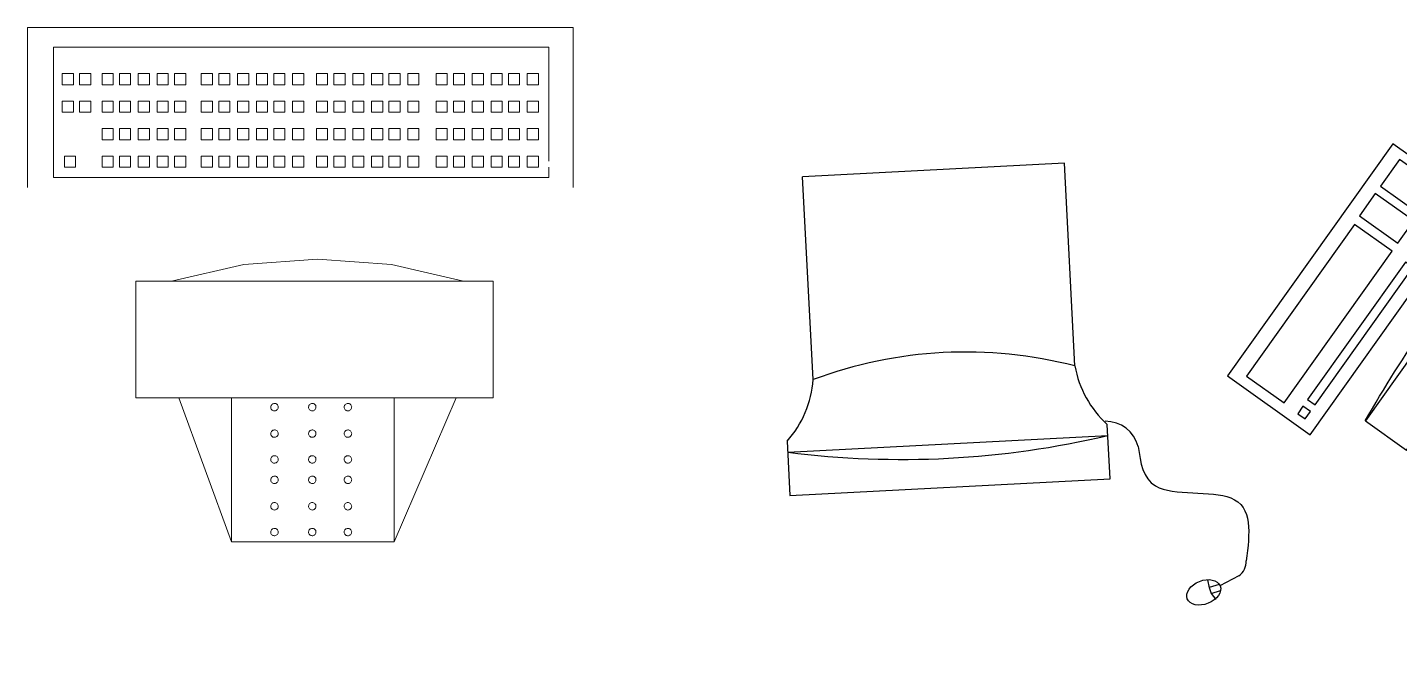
# Model space of a CAD drawing. Extents: x -42728 to 99010, y -18674 to 47645.
# Drawn here: x 44607 to 46452, y 25315 to 26179 of the extents above; entities that cross this region are included whole.
import ezdxf

# ---------------------------------------------------------------- set-up
doc = ezdxf.new("R2010")
doc.units = 0
doc.header["$LTSCALE"] = 100
doc.header["$MEASUREMENT"] = 0
doc.layers.get('0').update_dxf_attribs({"linetype": 'CONTINUOUS'})
for name, color, linetype in [('2-家具', 31, 'CONTINUOUS'), ('¼ò¾ß', 93, 'CONTINUOUS'), ('图层4', 4, 'CONTINUOUS'), ('字体标注', 3, 'CONTINUOUS'), ('结构线', 252, 'CONTINUOUS')]:
    doc.layers.add(name, color=color, linetype=linetype)

# ---------------------------------------------------------------- blocks, each defined once
blk = doc.blocks.new('A$C1EEC1658')
at = {"layer": '2-家具', "color": 4, "lineweight": 13, "extrusion": (0, 0, -1)}
for p, q in [((0, 692.2), (733.9, 692.2)), ((0, 477), (0, 692.2)), ((733.9, 692.2), (733.9, 477)), ((33, 665.8), (698.7, 665.8)), ((33, 512.1), (33, 665.8)), ((698.7, 665.8), (698.7, 490.1)), ((33, 490.1), (33, 504)), ((698.7, 490.1), (33, 490.1)), ((107.8, 351), (588.3, 351)), ((107.8, 193.8), (107.8, 351)), ((588.3, 351), (588.3, 193.8)), ((588.3, 193.8), (107.8, 193.8)), ((240.7, 0), (157.3, 193.8)), ((240.7, 0), (240.7, 193.8)), ((459.4, 193.8), (459.4, 0)), ((459.4, 0), (530.3, 193.8)), ((459.4, 0), (240.7, 0))]:
    blk.add_line(p, q, dxfattribs=at)
at = {"layer": '2-家具', "color": 8, "lineweight": 13, "extrusion": (0, 0, -1)}
for p, q in [((46.7, 615), (46.7, 630)), ((46.7, 630), (61.7, 630)), ((61.7, 630), (61.7, 615)), ((72.1, 615), (72.1, 630)), ((72.1, 630), (87.1, 630)), ((87.1, 630), (87.1, 615)), ((95.4, 615), (95.4, 630)), ((95.4, 630), (110.4, 630)), ((110.4, 630), (110.4, 615)), ((120.8, 615), (120.8, 630)), ((120.8, 630), (135.8, 630)), ((135.8, 630), (135.8, 615)), ((146.1, 630), (161.1, 630)), ((146.1, 615), (146.1, 630)), ((161.1, 630), (161.1, 615)), ((169.5, 615), (169.5, 630)), ((169.5, 630), (184.5, 630)), ((184.5, 630), (184.5, 615)), ((207.5, 615), (207.5, 630)), ((207.5, 630), (222.5, 630)), ((222.5, 630), (222.5, 615)), ((232.8, 615), (232.8, 630)), ((232.8, 630), (247.8, 630)), ((247.8, 630), (247.8, 615)), ((256.2, 615), (256.2, 630)), ((256.2, 630), (271.2, 630)), ((271.2, 630), (271.2, 615)), ((281.5, 615), (281.5, 630)), ((281.5, 630), (296.5, 630)), ((296.5, 630), (296.5, 615)), ((306.8, 615), (306.8, 630)), ((306.8, 630), (321.8, 630)), ((321.8, 630), (321.8, 615)), ((330.2, 630), (345.2, 630)), ((330.2, 615), (330.2, 630)), ((345.2, 630), (345.2, 615)), ((362.4, 615), (362.4, 630)), ((362.4, 630), (377.4, 630)), ((377.4, 630), (377.4, 615)), ((387.7, 615), (387.7, 630)), ((387.7, 630), (402.7, 630)), ((402.7, 630), (402.7, 615)), ((411.1, 615), (411.1, 630)), ((411.1, 630), (426.1, 630)), ((426.1, 630), (426.1, 615)), ((436.4, 615), (436.4, 630)), ((436.4, 630), (451.4, 630)), ((451.4, 630), (451.4, 615)), ((461.7, 615), (461.7, 630)), ((461.7, 630), (476.7, 630)), ((476.7, 630), (476.7, 615)), ((485.1, 615), (485.1, 630)), ((485.1, 630), (500.1, 630)), ((500.1, 630), (500.1, 615)), ((521.1, 615), (521.1, 630)), ((521.1, 630), (536.1, 630)), ((536.1, 630), (536.1, 615)), ((544.5, 615), (544.5, 630)), ((544.5, 630), (559.5, 630)), ((559.5, 630), (559.5, 615)), ((569.8, 630), (584.8, 630)), ((569.8, 615), (569.8, 630)), ((584.8, 630), (584.8, 615)), ((595.2, 615), (595.2, 630)), ((595.2, 630), (610.2, 630)), ((610.2, 630), (610.2, 615)), ((618.6, 615), (618.6, 630)), ((618.6, 630), (633.6, 630)), ((633.6, 630), (633.6, 615)), ((648.8, 615), (648.8, 630)), ((648.8, 630), (663.8, 630)), ((663.8, 630), (663.8, 615)), ((672.1, 615), (672.1, 630)), ((672.1, 630), (687.1, 630)), ((687.1, 630), (687.1, 615)), ((61.7, 615), (46.7, 615)), ((87.1, 615), (72.1, 615)), ((110.4, 615), (95.4, 615)), ((135.8, 615), (120.8, 615)), ((161.1, 615), (146.1, 615)), ((184.5, 615), (169.5, 615)), ((222.5, 615), (207.5, 615)), ((247.8, 615), (232.8, 615)), ((271.2, 615), (256.2, 615)), ((296.5, 615), (281.5, 615)), ((321.8, 615), (306.8, 615)), ((345.2, 615), (330.2, 615)), ((377.4, 615), (362.4, 615)), ((402.7, 615), (387.7, 615)), ((426.1, 615), (411.1, 615)), ((451.4, 615), (436.4, 615)), ((476.7, 615), (461.7, 615)), ((500.1, 615), (485.1, 615)), ((536.1, 615), (521.1, 615)), ((559.5, 615), (544.5, 615)), ((584.8, 615), (569.8, 615)), ((610.2, 615), (595.2, 615)), ((633.6, 615), (618.6, 615)), ((663.8, 615), (648.8, 615)), ((687.1, 615), (672.1, 615)), ((46.7, 578), (46.7, 593)), ((46.7, 593), (61.7, 593)), ((61.7, 593), (61.7, 578)), ((72.1, 578), (72.1, 593)), ((72.1, 593), (87.1, 593)), ((87.1, 593), (87.1, 578)), ((95.4, 578), (95.4, 593)), ((95.4, 593), (110.4, 593)), ((110.4, 593), (110.4, 578)), ((120.8, 578), (120.8, 593)), ((120.8, 593), (135.8, 593)), ((135.8, 593), (135.8, 578)), ((146.1, 593), (161.1, 593)), ((146.1, 578), (146.1, 593)), ((161.1, 593), (161.1, 578)), ((169.5, 578), (169.5, 593)), ((169.5, 593), (184.5, 593)), ((184.5, 593), (184.5, 578)), ((207.5, 578), (207.5, 593)), ((207.5, 593), (222.5, 593)), ((222.5, 593), (222.5, 578)), ((232.8, 578), (232.8, 593)), ((232.8, 593), (247.8, 593)), ((247.8, 593), (247.8, 578)), ((256.2, 578), (256.2, 593)), ((256.2, 593), (271.2, 593)), ((271.2, 593), (271.2, 578)), ((281.5, 578), (281.5, 593)), ((281.5, 593), (296.5, 593)), ((296.5, 593), (296.5, 578)), ((306.8, 578), (306.8, 593)), ((306.8, 593), (321.8, 593)), ((321.8, 593), (321.8, 578)), ((330.2, 593), (345.2, 593)), ((330.2, 578), (330.2, 593)), ((345.2, 593), (345.2, 578)), ((362.4, 578), (362.4, 593)), ((362.4, 593), (377.4, 593)), ((377.4, 593), (377.4, 578)), ((387.7, 578), (387.7, 593)), ((387.7, 593), (402.7, 593)), ((402.7, 593), (402.7, 578)), ((411.1, 578), (411.1, 593)), ((411.1, 593), (426.1, 593)), ((426.1, 593), (426.1, 578)), ((436.4, 578), (436.4, 593)), ((436.4, 593), (451.4, 593)), ((451.4, 593), (451.4, 578)), ((461.7, 578), (461.7, 593)), ((461.7, 593), (476.7, 593)), ((476.7, 593), (476.7, 578)), ((485.1, 578), (485.1, 593)), ((485.1, 593), (500.1, 593)), ((500.1, 593), (500.1, 578)), ((521.1, 578), (521.1, 593)), ((521.1, 593), (536.1, 593)), ((536.1, 593), (536.1, 578)), ((544.5, 578), (544.5, 593)), ((544.5, 593), (559.5, 593)), ((559.5, 593), (559.5, 578)), ((569.8, 593), (584.8, 593)), ((569.8, 578), (569.8, 593)), ((584.8, 593), (584.8, 578)), ((595.2, 578), (595.2, 593)), ((595.2, 593), (610.2, 593)), ((610.2, 593), (610.2, 578)), ((618.6, 578), (618.6, 593)), ((618.6, 593), (633.6, 593)), ((633.6, 593), (633.6, 578)), ((648.8, 578), (648.8, 593)), ((648.8, 593), (663.8, 593)), ((663.8, 593), (663.8, 578)), ((672.1, 578), (672.1, 593)), ((672.1, 593), (687.1, 593)), ((687.1, 593), (687.1, 578)), ((61.7, 578), (46.7, 578)), ((87.1, 578), (72.1, 578)), ((110.4, 578), (95.4, 578)), ((135.8, 578), (120.8, 578)), ((161.1, 578), (146.1, 578)), ((184.5, 578), (169.5, 578)), ((222.5, 578), (207.5, 578)), ((247.8, 578), (232.8, 578)), ((271.2, 578), (256.2, 578)), ((296.5, 578), (281.5, 578)), ((321.8, 578), (306.8, 578)), ((345.2, 578), (330.2, 578)), ((377.4, 578), (362.4, 578)), ((402.7, 578), (387.7, 578)), ((426.1, 578), (411.1, 578)), ((451.4, 578), (436.4, 578)), ((476.7, 578), (461.7, 578)), ((500.1, 578), (485.1, 578)), ((536.1, 578), (521.1, 578)), ((559.5, 578), (544.5, 578)), ((584.8, 578), (569.8, 578)), ((610.2, 578), (595.2, 578)), ((633.6, 578), (618.6, 578)), ((663.8, 578), (648.8, 578)), ((687.1, 578), (672.1, 578)), ((46.7, 556), (61.7, 556)), ((46.7, 541), (46.7, 556)), ((61.7, 556), (61.7, 541)), ((72.1, 556), (87.1, 556)), ((72.1, 541), (72.1, 556)), ((87.1, 556), (87.1, 541)), ((95.4, 556), (110.4, 556)), ((95.4, 541), (95.4, 556)), ((110.4, 556), (110.4, 541)), ((120.8, 556), (135.8, 556)), ((120.8, 541), (120.8, 556)), ((135.8, 556), (135.8, 541)), ((146.1, 556), (161.1, 556)), ((146.1, 541), (146.1, 556)), ((161.1, 556), (161.1, 541)), ((169.5, 556), (184.5, 556)), ((169.5, 541), (169.5, 556)), ((184.5, 556), (184.5, 541)), ((207.5, 556), (222.5, 556)), ((207.5, 541), (207.5, 556)), ((222.5, 556), (222.5, 541)), ((232.8, 556), (247.8, 556)), ((232.8, 541), (232.8, 556)), ((247.8, 556), (247.8, 541)), ((256.2, 556), (271.2, 556)), ((256.2, 541), (256.2, 556)), ((271.2, 556), (271.2, 541)), ((281.5, 556), (296.5, 556)), ((281.5, 541), (281.5, 556)), ((296.5, 556), (296.5, 541)), ((306.8, 556), (321.8, 556)), ((306.8, 541), (306.8, 556)), ((321.8, 556), (321.8, 541)), ((330.2, 556), (345.2, 556)), ((330.2, 541), (330.2, 556)), ((345.2, 556), (345.2, 541)), ((362.4, 556), (377.4, 556)), ((362.4, 541), (362.4, 556)), ((377.4, 556), (377.4, 541)), ((387.7, 556), (402.7, 556)), ((387.7, 541), (387.7, 556)), ((402.7, 556), (402.7, 541)), ((411.1, 556), (426.1, 556)), ((411.1, 541), (411.1, 556)), ((426.1, 556), (426.1, 541)), ((436.4, 556), (451.4, 556)), ((436.4, 541), (436.4, 556)), ((451.4, 556), (451.4, 541)), ((461.7, 556), (476.7, 556)), ((461.7, 541), (461.7, 556)), ((476.7, 556), (476.7, 541)), ((485.1, 556), (500.1, 556)), ((485.1, 541), (485.1, 556)), ((500.1, 556), (500.1, 541)), ((521.1, 556), (536.1, 556)), ((521.1, 541), (521.1, 556)), ((536.1, 556), (536.1, 541)), ((544.5, 556), (559.5, 556)), ((544.5, 541), (544.5, 556)), ((559.5, 556), (559.5, 541)), ((569.8, 556), (584.8, 556)), ((569.8, 541), (569.8, 556)), ((584.8, 556), (584.8, 541)), ((595.2, 556), (610.2, 556)), ((595.2, 541), (595.2, 556)), ((610.2, 556), (610.2, 541)), ((618.6, 556), (633.6, 556)), ((618.6, 541), (618.6, 556)), ((633.6, 556), (633.6, 541)), ((61.7, 541), (46.7, 541)), ((87.1, 541), (72.1, 541)), ((110.4, 541), (95.4, 541)), ((135.8, 541), (120.8, 541)), ((161.1, 541), (146.1, 541)), ((184.5, 541), (169.5, 541)), ((222.5, 541), (207.5, 541)), ((247.8, 541), (232.8, 541)), ((271.2, 541), (256.2, 541)), ((296.5, 541), (281.5, 541)), ((321.8, 541), (306.8, 541)), ((345.2, 541), (330.2, 541)), ((377.4, 541), (362.4, 541)), ((402.7, 541), (387.7, 541)), ((426.1, 541), (411.1, 541)), ((451.4, 541), (436.4, 541)), ((476.7, 541), (461.7, 541)), ((500.1, 541), (485.1, 541)), ((536.1, 541), (521.1, 541)), ((559.5, 541), (544.5, 541)), ((584.8, 541), (569.8, 541)), ((610.2, 541), (595.2, 541)), ((633.6, 541), (618.6, 541)), ((46.7, 504), (46.7, 519)), ((46.7, 519), (61.7, 519)), ((61.7, 519), (61.7, 504)), ((72.1, 504), (72.1, 519)), ((72.1, 519), (87.1, 519)), ((87.1, 519), (87.1, 504)), ((95.4, 504), (95.4, 519)), ((95.4, 519), (110.4, 519)), ((110.4, 519), (110.4, 504)), ((120.8, 504), (120.8, 519)), ((120.8, 519), (135.8, 519)), ((135.8, 519), (135.8, 504)), ((146.1, 519), (161.1, 519)), ((146.1, 504), (146.1, 519)), ((161.1, 519), (161.1, 504)), ((169.5, 504), (169.5, 519)), ((169.5, 519), (184.5, 519)), ((184.5, 519), (184.5, 504)), ((207.5, 504), (207.5, 519)), ((207.5, 519), (222.5, 519)), ((222.5, 519), (222.5, 504)), ((232.8, 504), (232.8, 519)), ((232.8, 519), (247.8, 519)), ((247.8, 519), (247.8, 504)), ((256.2, 504), (256.2, 519)), ((256.2, 519), (271.2, 519)), ((271.2, 519), (271.2, 504)), ((281.5, 504), (281.5, 519)), ((281.5, 519), (296.5, 519)), ((296.5, 519), (296.5, 504)), ((306.8, 504), (306.8, 519)), ((306.8, 519), (321.8, 519)), ((321.8, 519), (321.8, 504)), ((330.2, 519), (345.2, 519)), ((330.2, 504), (330.2, 519)), ((345.2, 519), (345.2, 504)), ((362.4, 504), (362.4, 519)), ((362.4, 519), (377.4, 519)), ((377.4, 519), (377.4, 504)), ((387.7, 504), (387.7, 519)), ((387.7, 519), (402.7, 519)), ((402.7, 519), (402.7, 504)), ((411.1, 504), (411.1, 519)), ((411.1, 519), (426.1, 519)), ((426.1, 519), (426.1, 504)), ((436.4, 504), (436.4, 519)), ((436.4, 519), (451.4, 519)), ((451.4, 519), (451.4, 504)), ((461.7, 504), (461.7, 519)), ((461.7, 519), (476.7, 519)), ((476.7, 519), (476.7, 504)), ((485.1, 504), (485.1, 519)), ((485.1, 519), (500.1, 519)), ((500.1, 519), (500.1, 504)), ((521.1, 504), (521.1, 519)), ((521.1, 519), (536.1, 519)), ((536.1, 519), (536.1, 504)), ((544.5, 504), (544.5, 519)), ((544.5, 519), (559.5, 519)), ((559.5, 519), (559.5, 504)), ((569.8, 519), (584.8, 519)), ((569.8, 504), (569.8, 519)), ((584.8, 519), (584.8, 504)), ((595.2, 504), (595.2, 519)), ((595.2, 519), (610.2, 519)), ((610.2, 519), (610.2, 504)), ((618.6, 504), (618.6, 519)), ((618.6, 519), (633.6, 519)), ((633.6, 519), (633.6, 504)), ((669.2, 504), (669.2, 519)), ((669.2, 519), (684.2, 519)), ((684.2, 519), (684.2, 504)), ((61.7, 504), (46.7, 504)), ((87.1, 504), (72.1, 504)), ((110.4, 504), (95.4, 504)), ((135.8, 504), (120.8, 504)), ((161.1, 504), (146.1, 504)), ((184.5, 504), (169.5, 504)), ((222.5, 504), (207.5, 504)), ((247.8, 504), (232.8, 504)), ((271.2, 504), (256.2, 504)), ((296.5, 504), (281.5, 504)), ((321.8, 504), (306.8, 504)), ((345.2, 504), (330.2, 504)), ((377.4, 504), (362.4, 504)), ((402.7, 504), (387.7, 504)), ((426.1, 504), (411.1, 504)), ((451.4, 504), (436.4, 504)), ((476.7, 504), (461.7, 504)), ((500.1, 504), (485.1, 504)), ((536.1, 504), (521.1, 504)), ((559.5, 504), (544.5, 504)), ((584.8, 504), (569.8, 504)), ((610.2, 504), (595.2, 504)), ((633.6, 504), (618.6, 504)), ((684.2, 504), (669.2, 504)), ((298.9, 184.3), (299.6, 185)), ((299.6, 185), (300.3, 185.6)), ((300.3, 185.6), (301.2, 186)), ((301.2, 186), (302.1, 186.2)), ((302.1, 186.2), (303.1, 186.3)), ((303.1, 186.3), (304, 186.2)), ((304, 186.2), (304.9, 185.9)), ((304.9, 185.9), (305.7, 185.4)), ((305.7, 185.4), (306.5, 184.8)), ((306.5, 184.8), (307.1, 184.1)), ((346.8, 184.3), (347.5, 185)), ((347.5, 185), (348.2, 185.6)), ((348.2, 185.6), (349.1, 186)), ((349.1, 186), (350, 186.2)), ((350, 186.2), (351, 186.3)), ((351, 186.3), (351.9, 186.2)), ((351.9, 186.2), (352.8, 185.9)), ((352.8, 185.9), (353.6, 185.4)), ((353.6, 185.4), (354.4, 184.8)), ((354.4, 184.8), (355, 184.1)), ((397.7, 184.3), (398.3, 185)), ((398.3, 185), (399.1, 185.6)), ((399.1, 185.6), (399.9, 186)), ((399.9, 186), (400.9, 186.2)), ((400.9, 186.2), (401.8, 186.3)), ((401.8, 186.3), (402.7, 186.2)), ((402.7, 186.2), (403.7, 185.9)), ((403.7, 185.9), (404.5, 185.4)), ((404.5, 185.4), (405.2, 184.8)), ((405.2, 184.8), (405.8, 184.1)), ((297.9, 181.7), (298.1, 182.6)), ((298, 180.7), (297.9, 181.7)), ((298.2, 179.8), (298, 180.7)), ((298.1, 182.6), (298.4, 183.5)), ((298.5, 178.9), (298.2, 179.8)), ((298.4, 183.5), (298.9, 184.3)), ((299.1, 178.1), (298.5, 178.9)), ((299.8, 177.5), (299.1, 178.1)), ((300.5, 176.9), (299.8, 177.5)), ((301.4, 176.5), (300.5, 176.9)), ((302.3, 176.3), (301.4, 176.5)), ((303.3, 176.3), (302.3, 176.3)), ((304.2, 176.5), (303.3, 176.3)), ((305.1, 176.8), (304.2, 176.5)), ((305.9, 177.3), (305.1, 176.8)), ((306.6, 177.9), (305.9, 177.3)), ((307.2, 178.7), (306.6, 177.9)), ((307.1, 184.1), (307.5, 183.3)), ((307.6, 179.6), (307.2, 178.7)), ((307.5, 183.3), (307.8, 182.4)), ((307.9, 180.5), (307.6, 179.6)), ((307.8, 182.4), (307.9, 181.4)), ((307.9, 181.4), (307.9, 180.5)), ((345.9, 181.7), (346, 182.6)), ((345.9, 180.7), (345.9, 181.7)), ((346.1, 179.8), (345.9, 180.7)), ((346, 182.6), (346.3, 183.5)), ((346.5, 178.9), (346.1, 179.8)), ((346.3, 183.5), (346.8, 184.3)), ((347, 178.1), (346.5, 178.9)), ((347.7, 177.5), (347, 178.1)), ((348.4, 176.9), (347.7, 177.5)), ((349.3, 176.5), (348.4, 176.9)), ((350.2, 176.3), (349.3, 176.5)), ((351.2, 176.3), (350.2, 176.3)), ((352.1, 176.5), (351.2, 176.3)), ((353, 176.8), (352.1, 176.5)), ((353.8, 177.3), (353, 176.8)), ((354.5, 177.9), (353.8, 177.3)), ((355.1, 178.7), (354.5, 177.9)), ((355, 184.1), (355.4, 183.3)), ((355.5, 179.6), (355.1, 178.7)), ((355.4, 183.3), (355.7, 182.4)), ((355.8, 180.5), (355.5, 179.6)), ((355.7, 182.4), (355.8, 181.4)), ((355.8, 181.4), (355.8, 180.5)), ((396.7, 181.7), (396.9, 182.6)), ((396.7, 180.7), (396.7, 181.7)), ((396.9, 179.8), (396.7, 180.7)), ((396.9, 182.6), (397.2, 183.5)), ((397.3, 178.9), (396.9, 179.8)), ((397.2, 183.5), (397.7, 184.3)), ((397.8, 178.1), (397.3, 178.9)), ((398.5, 177.5), (397.8, 178.1)), ((399.3, 176.9), (398.5, 177.5)), ((400.2, 176.5), (399.3, 176.9)), ((401.1, 176.3), (400.2, 176.5)), ((402, 176.3), (401.1, 176.3)), ((403, 176.5), (402, 176.3)), ((403.9, 176.8), (403, 176.5)), ((404.7, 177.3), (403.9, 176.8)), ((405.4, 177.9), (404.7, 177.3)), ((406, 178.7), (405.4, 177.9)), ((405.8, 184.1), (406.3, 183.3)), ((406.4, 179.6), (406, 178.7)), ((406.3, 183.3), (406.6, 182.4)), ((406.6, 180.5), (406.4, 179.6)), ((406.6, 182.4), (406.7, 181.4)), ((406.7, 181.4), (406.6, 180.5)), ((298.1, 146.9), (298.4, 147.8)), ((298.4, 147.8), (298.9, 148.6)), ((298.9, 148.6), (299.6, 149.3)), ((299.6, 149.3), (300.3, 149.9)), ((300.3, 149.9), (301.2, 150.3)), ((301.2, 150.3), (302.1, 150.6)), ((302.1, 150.6), (303.1, 150.6)), ((303.1, 150.6), (304, 150.5)), ((304, 150.5), (304.9, 150.2)), ((304.9, 150.2), (305.7, 149.8)), ((305.7, 149.8), (306.5, 149.2)), ((306.5, 149.2), (307.1, 148.4)), ((307.1, 148.4), (307.5, 147.6)), ((307.5, 147.6), (307.8, 146.7)), ((346, 146.9), (346.3, 147.8)), ((346.3, 147.8), (346.8, 148.6)), ((346.8, 148.6), (347.5, 149.3)), ((347.5, 149.3), (348.2, 149.9)), ((348.2, 149.9), (349.1, 150.3)), ((349.1, 150.3), (350, 150.6)), ((350, 150.6), (351, 150.6)), ((351, 150.6), (351.9, 150.5)), ((351.9, 150.5), (352.8, 150.2)), ((352.8, 150.2), (353.6, 149.8)), ((353.6, 149.8), (354.4, 149.2)), ((354.4, 149.2), (355, 148.4)), ((355, 148.4), (355.4, 147.6)), ((355.4, 147.6), (355.7, 146.7)), ((396.9, 146.9), (397.2, 147.8)), ((397.2, 147.8), (397.7, 148.6)), ((397.7, 148.6), (398.3, 149.3)), ((398.3, 149.3), (399.1, 149.9)), ((399.1, 149.9), (399.9, 150.3)), ((399.9, 150.3), (400.9, 150.6)), ((400.9, 150.6), (401.8, 150.6)), ((401.8, 150.6), (402.7, 150.5)), ((402.7, 150.5), (403.7, 150.2)), ((403.7, 150.2), (404.5, 149.8)), ((404.5, 149.8), (405.2, 149.2)), ((405.2, 149.2), (405.8, 148.4)), ((405.8, 148.4), (406.3, 147.6)), ((406.3, 147.6), (406.6, 146.7)), ((297.9, 146), (298.1, 146.9)), ((298, 145), (297.9, 146)), ((298.2, 144.1), (298, 145)), ((298.5, 143.2), (298.2, 144.1)), ((299.1, 142.5), (298.5, 143.2)), ((299.8, 141.8), (299.1, 142.5)), ((300.5, 141.3), (299.8, 141.8)), ((301.4, 140.9), (300.5, 141.3)), ((302.3, 140.7), (301.4, 140.9)), ((303.3, 140.7), (302.3, 140.7)), ((304.2, 140.8), (303.3, 140.7)), ((305.1, 141.1), (304.2, 140.8)), ((305.9, 141.6), (305.1, 141.1)), ((306.6, 142.3), (305.9, 141.6)), ((307.2, 143), (306.6, 142.3)), ((307.6, 143.9), (307.2, 143)), ((307.9, 144.8), (307.6, 143.9)), ((307.8, 146.7), (307.9, 145.8)), ((307.9, 145.8), (307.9, 144.8)), ((345.9, 146), (346, 146.9)), ((345.9, 145), (345.9, 146)), ((346.1, 144.1), (345.9, 145)), ((346.5, 143.2), (346.1, 144.1)), ((347, 142.5), (346.5, 143.2)), ((347.7, 141.8), (347, 142.5)), ((348.4, 141.3), (347.7, 141.8)), ((349.3, 140.9), (348.4, 141.3)), ((350.2, 140.7), (349.3, 140.9)), ((351.2, 140.7), (350.2, 140.7)), ((352.1, 140.8), (351.2, 140.7)), ((353, 141.1), (352.1, 140.8)), ((353.8, 141.6), (353, 141.1)), ((354.5, 142.3), (353.8, 141.6)), ((355.1, 143), (354.5, 142.3)), ((355.5, 143.9), (355.1, 143)), ((355.8, 144.8), (355.5, 143.9)), ((355.7, 146.7), (355.8, 145.8)), ((355.8, 145.8), (355.8, 144.8)), ((396.7, 146), (396.9, 146.9)), ((396.7, 145), (396.7, 146)), ((396.9, 144.1), (396.7, 145)), ((397.3, 143.2), (396.9, 144.1)), ((397.8, 142.5), (397.3, 143.2)), ((398.5, 141.8), (397.8, 142.5)), ((399.3, 141.3), (398.5, 141.8)), ((400.2, 140.9), (399.3, 141.3)), ((401.1, 140.7), (400.2, 140.9)), ((402, 140.7), (401.1, 140.7)), ((403, 140.8), (402, 140.7)), ((403.9, 141.1), (403, 140.8)), ((404.7, 141.6), (403.9, 141.1)), ((405.4, 142.3), (404.7, 141.6)), ((406, 143), (405.4, 142.3)), ((406.4, 143.9), (406, 143)), ((406.6, 144.8), (406.4, 143.9)), ((406.6, 146.7), (406.7, 145.8)), ((406.7, 145.8), (406.6, 144.8)), ((297.9, 111.3), (298.1, 112.3)), ((298, 110.4), (297.9, 111.3)), ((298.1, 112.3), (298.4, 113.1)), ((298.4, 113.1), (298.9, 114)), ((298.9, 114), (299.6, 114.7)), ((299.6, 114.7), (300.3, 115.2)), ((300.3, 115.2), (301.2, 115.6)), ((301.2, 115.6), (302.1, 115.9)), ((302.1, 115.9), (303.1, 116)), ((303.1, 116), (304, 115.8)), ((304, 115.8), (304.9, 115.6)), ((304.9, 115.6), (305.7, 115.1)), ((305.7, 115.1), (306.5, 114.5)), ((306.5, 114.5), (307.1, 113.8)), ((307.1, 113.8), (307.5, 112.9)), ((307.5, 112.9), (307.8, 112)), ((307.8, 112), (307.9, 111.1)), ((307.9, 111.1), (307.9, 110.1)), ((345.9, 111.3), (346, 112.3)), ((345.9, 110.4), (345.9, 111.3)), ((346, 112.3), (346.3, 113.1)), ((346.3, 113.1), (346.8, 114)), ((346.8, 114), (347.5, 114.7)), ((347.5, 114.7), (348.2, 115.2)), ((348.2, 115.2), (349.1, 115.6)), ((349.1, 115.6), (350, 115.9)), ((350, 115.9), (351, 116)), ((351, 116), (351.9, 115.8)), ((351.9, 115.8), (352.8, 115.6)), ((352.8, 115.6), (353.6, 115.1)), ((353.6, 115.1), (354.4, 114.5)), ((354.4, 114.5), (355, 113.8)), ((355, 113.8), (355.4, 112.9)), ((355.4, 112.9), (355.7, 112)), ((355.7, 112), (355.8, 111.1)), ((355.8, 111.1), (355.8, 110.1)), ((396.7, 111.3), (396.9, 112.3)), ((396.7, 110.4), (396.7, 111.3)), ((396.9, 112.3), (397.2, 113.1)), ((397.2, 113.1), (397.7, 114)), ((397.7, 114), (398.3, 114.7)), ((398.3, 114.7), (399.1, 115.2)), ((399.1, 115.2), (399.9, 115.6)), ((399.9, 115.6), (400.9, 115.9)), ((400.9, 115.9), (401.8, 116)), ((401.8, 116), (402.7, 115.8)), ((402.7, 115.8), (403.7, 115.6)), ((403.7, 115.6), (404.5, 115.1)), ((404.5, 115.1), (405.2, 114.5)), ((405.2, 114.5), (405.8, 113.8)), ((405.8, 113.8), (406.3, 112.9)), ((406.3, 112.9), (406.6, 112)), ((406.6, 112), (406.7, 111.1)), ((406.7, 111.1), (406.6, 110.1)), ((298.2, 109.4), (298, 110.4)), ((298.5, 108.6), (298.2, 109.4)), ((299.1, 107.8), (298.5, 108.6)), ((299.8, 107.1), (299.1, 107.8)), ((300.5, 106.6), (299.8, 107.1)), ((301.4, 106.2), (300.5, 106.6)), ((302.3, 106), (301.4, 106.2)), ((303.3, 106), (302.3, 106)), ((304.2, 106.1), (303.3, 106)), ((305.1, 106.5), (304.2, 106.1)), ((305.9, 107), (305.1, 106.5)), ((306.6, 107.6), (305.9, 107)), ((307.2, 108.4), (306.6, 107.6)), ((307.6, 109.2), (307.2, 108.4)), ((307.9, 110.1), (307.6, 109.2)), ((346.1, 109.4), (345.9, 110.4)), ((346.5, 108.6), (346.1, 109.4)), ((347, 107.8), (346.5, 108.6)), ((347.7, 107.1), (347, 107.8)), ((348.4, 106.6), (347.7, 107.1)), ((349.3, 106.2), (348.4, 106.6)), ((350.2, 106), (349.3, 106.2)), ((351.2, 106), (350.2, 106)), ((352.1, 106.1), (351.2, 106)), ((353, 106.5), (352.1, 106.1)), ((353.8, 107), (353, 106.5)), ((354.5, 107.6), (353.8, 107)), ((355.1, 108.4), (354.5, 107.6)), ((355.5, 109.2), (355.1, 108.4)), ((355.8, 110.1), (355.5, 109.2)), ((396.9, 109.4), (396.7, 110.4)), ((397.3, 108.6), (396.9, 109.4)), ((397.8, 107.8), (397.3, 108.6)), ((398.5, 107.1), (397.8, 107.8)), ((399.3, 106.6), (398.5, 107.1)), ((400.2, 106.2), (399.3, 106.6)), ((401.1, 106), (400.2, 106.2)), ((402, 106), (401.1, 106)), ((403, 106.1), (402, 106)), ((403.9, 106.5), (403, 106.1)), ((404.7, 107), (403.9, 106.5)), ((405.4, 107.6), (404.7, 107)), ((406, 108.4), (405.4, 107.6)), ((406.4, 109.2), (406, 108.4)), ((406.6, 110.1), (406.4, 109.2)), ((297.9, 84), (298.1, 84.9)), ((298, 83), (297.9, 84)), ((298.2, 82.1), (298, 83)), ((298.1, 84.9), (298.4, 85.8)), ((298.5, 81.2), (298.2, 82.1)), ((298.4, 85.8), (298.9, 86.6)), ((299.1, 80.4), (298.5, 81.2)), ((298.9, 86.6), (299.6, 87.3)), ((299.8, 79.7), (299.1, 80.4)), ((299.6, 87.3), (300.3, 87.9)), ((300.5, 79.2), (299.8, 79.7)), ((300.3, 87.9), (301.2, 88.3)), ((301.4, 78.8), (300.5, 79.2)), ((301.2, 88.3), (302.1, 88.5)), ((302.3, 78.6), (301.4, 78.8)), ((302.1, 88.5), (303.1, 88.6)), ((303.3, 78.6), (302.3, 78.6)), ((303.1, 88.6), (304, 88.5)), ((304.2, 78.8), (303.3, 78.6)), ((304, 88.5), (304.9, 88.2)), ((305.1, 79.1), (304.2, 78.8)), ((304.9, 88.2), (305.7, 87.7)), ((305.9, 79.6), (305.1, 79.1)), ((305.7, 87.7), (306.5, 87.1)), ((306.6, 80.2), (305.9, 79.6)), ((306.5, 87.1), (307.1, 86.4)), ((307.2, 81), (306.6, 80.2)), ((307.1, 86.4), (307.5, 85.6)), ((307.6, 81.9), (307.2, 81)), ((307.5, 85.6), (307.8, 84.7)), ((307.9, 82.8), (307.6, 81.9)), ((307.8, 84.7), (307.9, 83.7)), ((307.9, 83.7), (307.9, 82.8)), ((345.9, 84), (346, 84.9)), ((345.9, 83), (345.9, 84)), ((346.1, 82.1), (345.9, 83)), ((346, 84.9), (346.3, 85.8)), ((346.5, 81.2), (346.1, 82.1)), ((346.3, 85.8), (346.8, 86.6)), ((347, 80.4), (346.5, 81.2)), ((346.8, 86.6), (347.5, 87.3)), ((347.7, 79.7), (347, 80.4)), ((347.5, 87.3), (348.2, 87.9)), ((348.4, 79.2), (347.7, 79.7)), ((348.2, 87.9), (349.1, 88.3)), ((349.3, 78.8), (348.4, 79.2)), ((349.1, 88.3), (350, 88.5)), ((350.2, 78.6), (349.3, 78.8)), ((350, 88.5), (351, 88.6)), ((351.2, 78.6), (350.2, 78.6)), ((351, 88.6), (351.9, 88.5)), ((352.1, 78.8), (351.2, 78.6)), ((351.9, 88.5), (352.8, 88.2)), ((353, 79.1), (352.1, 78.8)), ((352.8, 88.2), (353.6, 87.7)), ((353.8, 79.6), (353, 79.1)), ((353.6, 87.7), (354.4, 87.1)), ((354.5, 80.2), (353.8, 79.6)), ((354.4, 87.1), (355, 86.4)), ((355.1, 81), (354.5, 80.2)), ((355, 86.4), (355.4, 85.6)), ((355.5, 81.9), (355.1, 81)), ((355.4, 85.6), (355.7, 84.7)), ((355.8, 82.8), (355.5, 81.9)), ((355.7, 84.7), (355.8, 83.7)), ((355.8, 83.7), (355.8, 82.8)), ((396.7, 84), (396.9, 84.9)), ((396.7, 83), (396.7, 84)), ((396.9, 82.1), (396.7, 83)), ((396.9, 84.9), (397.2, 85.8)), ((397.3, 81.2), (396.9, 82.1)), ((397.2, 85.8), (397.7, 86.6)), ((397.8, 80.4), (397.3, 81.2)), ((397.7, 86.6), (398.3, 87.3)), ((398.5, 79.7), (397.8, 80.4)), ((398.3, 87.3), (399.1, 87.9)), ((399.3, 79.2), (398.5, 79.7)), ((399.1, 87.9), (399.9, 88.3)), ((400.2, 78.8), (399.3, 79.2)), ((399.9, 88.3), (400.9, 88.5)), ((401.1, 78.6), (400.2, 78.8)), ((400.9, 88.5), (401.8, 88.6)), ((402, 78.6), (401.1, 78.6)), ((401.8, 88.6), (402.7, 88.5)), ((403, 78.8), (402, 78.6)), ((402.7, 88.5), (403.7, 88.2)), ((403.9, 79.1), (403, 78.8)), ((403.7, 88.2), (404.5, 87.7)), ((404.7, 79.6), (403.9, 79.1)), ((404.5, 87.7), (405.2, 87.1)), ((405.4, 80.2), (404.7, 79.6)), ((405.2, 87.1), (405.8, 86.4)), ((406, 81), (405.4, 80.2)), ((405.8, 86.4), (406.3, 85.6)), ((406.4, 81.9), (406, 81)), ((406.3, 85.6), (406.6, 84.7)), ((406.6, 82.8), (406.4, 81.9)), ((406.6, 84.7), (406.7, 83.7)), ((406.7, 83.7), (406.6, 82.8)), ((297.9, 48.3), (298.1, 49.2)), ((298, 47.3), (297.9, 48.3)), ((298.2, 46.4), (298, 47.3)), ((298.1, 49.2), (298.4, 50.1)), ((298.5, 45.5), (298.2, 46.4)), ((298.4, 50.1), (298.9, 50.9)), ((299.1, 44.8), (298.5, 45.5)), ((298.9, 50.9), (299.6, 51.6)), ((299.8, 44.1), (299.1, 44.8)), ((299.6, 51.6), (300.3, 52.2)), ((300.5, 43.5), (299.8, 44.1)), ((300.3, 52.2), (301.2, 52.6)), ((301.4, 43.2), (300.5, 43.5)), ((301.2, 52.6), (302.1, 52.9)), ((302.3, 43), (301.4, 43.2)), ((302.1, 52.9), (303.1, 52.9)), ((303.3, 42.9), (302.3, 43)), ((303.1, 52.9), (304, 52.8)), ((304.2, 43.1), (303.3, 42.9)), ((304, 52.8), (304.9, 52.5)), ((305.1, 43.4), (304.2, 43.1)), ((304.9, 52.5), (305.7, 52.1)), ((305.9, 43.9), (305.1, 43.4)), ((305.7, 52.1), (306.5, 51.5)), ((306.6, 44.6), (305.9, 43.9)), ((306.5, 51.5), (307.1, 50.7)), ((307.2, 45.3), (306.6, 44.6)), ((307.1, 50.7), (307.5, 49.9)), ((307.6, 46.2), (307.2, 45.3)), ((307.5, 49.9), (307.8, 49)), ((307.9, 47.1), (307.6, 46.2)), ((307.8, 49), (307.9, 48.1)), ((307.9, 48.1), (307.9, 47.1)), ((345.9, 48.3), (346, 49.2)), ((345.9, 47.3), (345.9, 48.3)), ((346.1, 46.4), (345.9, 47.3)), ((346, 49.2), (346.3, 50.1)), ((346.5, 45.5), (346.1, 46.4)), ((346.3, 50.1), (346.8, 50.9)), ((347, 44.8), (346.5, 45.5)), ((346.8, 50.9), (347.5, 51.6)), ((347.7, 44.1), (347, 44.8)), ((347.5, 51.6), (348.2, 52.2)), ((348.4, 43.5), (347.7, 44.1)), ((348.2, 52.2), (349.1, 52.6)), ((349.3, 43.2), (348.4, 43.5)), ((349.1, 52.6), (350, 52.9)), ((350.2, 43), (349.3, 43.2)), ((350, 52.9), (351, 52.9)), ((351.2, 42.9), (350.2, 43)), ((351, 52.9), (351.9, 52.8)), ((352.1, 43.1), (351.2, 42.9)), ((351.9, 52.8), (352.8, 52.5)), ((353, 43.4), (352.1, 43.1)), ((352.8, 52.5), (353.6, 52.1)), ((353.8, 43.9), (353, 43.4)), ((353.6, 52.1), (354.4, 51.5)), ((354.5, 44.6), (353.8, 43.9)), ((354.4, 51.5), (355, 50.7)), ((355.1, 45.3), (354.5, 44.6)), ((355, 50.7), (355.4, 49.9)), ((355.5, 46.2), (355.1, 45.3)), ((355.4, 49.9), (355.7, 49)), ((355.8, 47.1), (355.5, 46.2)), ((355.7, 49), (355.8, 48.1)), ((355.8, 48.1), (355.8, 47.1)), ((396.7, 48.3), (396.9, 49.2)), ((396.7, 47.3), (396.7, 48.3)), ((396.9, 46.4), (396.7, 47.3)), ((396.9, 49.2), (397.2, 50.1)), ((397.3, 45.5), (396.9, 46.4)), ((397.2, 50.1), (397.7, 50.9)), ((397.8, 44.8), (397.3, 45.5)), ((397.7, 50.9), (398.3, 51.6)), ((398.5, 44.1), (397.8, 44.8)), ((398.3, 51.6), (399.1, 52.2)), ((399.3, 43.5), (398.5, 44.1)), ((399.1, 52.2), (399.9, 52.6)), ((400.2, 43.2), (399.3, 43.5)), ((399.9, 52.6), (400.9, 52.9)), ((401.1, 43), (400.2, 43.2)), ((400.9, 52.9), (401.8, 52.9)), ((402, 42.9), (401.1, 43)), ((401.8, 52.9), (402.7, 52.8)), ((403, 43.1), (402, 42.9)), ((402.7, 52.8), (403.7, 52.5)), ((403.9, 43.4), (403, 43.1)), ((403.7, 52.5), (404.5, 52.1)), ((404.7, 43.9), (403.9, 43.4)), ((404.5, 52.1), (405.2, 51.5)), ((405.4, 44.6), (404.7, 43.9)), ((405.2, 51.5), (405.8, 50.7)), ((406, 45.3), (405.4, 44.6)), ((405.8, 50.7), (406.3, 49.9)), ((406.4, 46.2), (406, 45.3)), ((406.3, 49.9), (406.6, 49)), ((406.6, 47.1), (406.4, 46.2)), ((406.6, 49), (406.7, 48.1)), ((406.7, 48.1), (406.6, 47.1)), ((297.9, 13.6), (298.1, 14.5)), ((298, 12.7), (297.9, 13.6)), ((298.2, 11.7), (298, 12.7)), ((298.1, 14.5), (298.4, 15.4)), ((298.5, 10.9), (298.2, 11.7)), ((298.4, 15.4), (298.9, 16.2)), ((299.1, 10.1), (298.5, 10.9)), ((298.9, 16.2), (299.6, 16.9)), ((299.8, 9.4), (299.1, 10.1)), ((299.6, 16.9), (300.3, 17.5)), ((300.5, 8.9), (299.8, 9.4)), ((300.3, 17.5), (301.2, 17.9)), ((301.4, 8.5), (300.5, 8.9)), ((301.2, 17.9), (302.1, 18.2)), ((302.3, 8.3), (301.4, 8.5)), ((302.1, 18.2), (303.1, 18.2)), ((303.3, 8.3), (302.3, 8.3)), ((303.1, 18.2), (304, 18.1)), ((304.2, 8.4), (303.3, 8.3)), ((304, 18.1), (304.9, 17.8)), ((305.1, 8.8), (304.2, 8.4)), ((304.9, 17.8), (305.7, 17.4)), ((305.9, 9.2), (305.1, 8.8)), ((305.7, 17.4), (306.5, 16.8)), ((306.6, 9.9), (305.9, 9.2)), ((306.5, 16.8), (307.1, 16.1)), ((307.2, 10.6), (306.6, 9.9)), ((307.1, 16.1), (307.5, 15.2)), ((307.6, 11.5), (307.2, 10.6)), ((307.5, 15.2), (307.8, 14.3)), ((307.9, 12.4), (307.6, 11.5)), ((307.8, 14.3), (307.9, 13.4)), ((307.9, 13.4), (307.9, 12.4)), ((345.9, 13.6), (346, 14.5)), ((345.9, 12.7), (345.9, 13.6)), ((346.1, 11.7), (345.9, 12.7)), ((346, 14.5), (346.3, 15.4)), ((346.5, 10.9), (346.1, 11.7)), ((346.3, 15.4), (346.8, 16.2)), ((347, 10.1), (346.5, 10.9)), ((346.8, 16.2), (347.5, 16.9)), ((347.7, 9.4), (347, 10.1)), ((347.5, 16.9), (348.2, 17.5)), ((348.4, 8.9), (347.7, 9.4)), ((348.2, 17.5), (349.1, 17.9)), ((349.3, 8.5), (348.4, 8.9)), ((349.1, 17.9), (350, 18.2)), ((350.2, 8.3), (349.3, 8.5)), ((350, 18.2), (351, 18.2)), ((351.2, 8.3), (350.2, 8.3)), ((351, 18.2), (351.9, 18.1)), ((352.1, 8.4), (351.2, 8.3)), ((351.9, 18.1), (352.8, 17.8)), ((353, 8.8), (352.1, 8.4)), ((352.8, 17.8), (353.6, 17.4)), ((353.8, 9.2), (353, 8.8)), ((353.6, 17.4), (354.4, 16.8)), ((354.5, 9.9), (353.8, 9.2)), ((354.4, 16.8), (355, 16.1)), ((355.1, 10.6), (354.5, 9.9)), ((355, 16.1), (355.4, 15.2)), ((355.5, 11.5), (355.1, 10.6)), ((355.4, 15.2), (355.7, 14.3)), ((355.8, 12.4), (355.5, 11.5)), ((355.7, 14.3), (355.8, 13.4)), ((355.8, 13.4), (355.8, 12.4)), ((396.7, 13.6), (396.9, 14.5)), ((396.7, 12.7), (396.7, 13.6)), ((396.9, 11.7), (396.7, 12.7)), ((396.9, 14.5), (397.2, 15.4)), ((397.3, 10.9), (396.9, 11.7)), ((397.2, 15.4), (397.7, 16.2)), ((397.8, 10.1), (397.3, 10.9)), ((397.7, 16.2), (398.3, 16.9)), ((398.5, 9.4), (397.8, 10.1)), ((398.3, 16.9), (399.1, 17.5)), ((399.3, 8.9), (398.5, 9.4)), ((399.1, 17.5), (399.9, 17.9)), ((400.2, 8.5), (399.3, 8.9)), ((399.9, 17.9), (400.9, 18.2)), ((401.1, 8.3), (400.2, 8.5)), ((400.9, 18.2), (401.8, 18.2)), ((402, 8.3), (401.1, 8.3)), ((401.8, 18.2), (402.7, 18.1)), ((403, 8.4), (402, 8.3)), ((402.7, 18.1), (403.7, 17.8)), ((403.9, 8.8), (403, 8.4)), ((403.7, 17.8), (404.5, 17.4)), ((404.7, 9.2), (403.9, 8.8)), ((404.5, 17.4), (405.2, 16.8)), ((405.4, 9.9), (404.7, 9.2)), ((405.2, 16.8), (405.8, 16.1)), ((406, 10.6), (405.4, 9.9)), ((405.8, 16.1), (406.3, 15.2)), ((406.4, 11.5), (406, 10.6)), ((406.3, 15.2), (406.6, 14.3)), ((406.6, 12.4), (406.4, 11.5)), ((406.6, 14.3), (406.7, 13.4)), ((406.7, 13.4), (406.6, 12.4))]:
    blk.add_line(p, q, dxfattribs=at)
at = {"layer": '2-家具', "color": 4, "lineweight": 13}
for p, q in [((244.5, 373), (147.4, 351)), ((343.8, 380.4), (244.5, 373)), ((443.1, 373), (343.8, 380.4)), ((540.3, 351), (443.1, 373))]:
    blk.add_line(p, q, dxfattribs=at)
blk = doc.blocks.new('A$C791519C0')
at = {"rotation": 89.99999999999999}
blk.add_blockref('A$C1EEC1658', (692.2, 0), dxfattribs=at)
blk = doc.blocks.new('A$C57C2011D')
at = {"layer": '字体标注', "extrusion": (0, 0, -1), "zscale": -1, "rotation": 270}
blk.add_blockref('A$C791519C0', (-733.9, 692.2), dxfattribs=at)
blk = doc.blocks.new('A$C2DE407AC')
at = {"layer": '¼ò¾ß', "color": 3}
for p, q in [((440.8, 421.3), (455.4, 462.5)), ((455.4, 462.5), (507.6, 447.8)), ((466.2, 410.5), (482, 455)), ((66.5, 436.1), (178.7, 396.6)), ((471.7, 426), (445.7, 435.1)), ((476.5, 439.5), (450.5, 448.7)), ((493, 426), (493.2, 433.3)), ((223.1, 359.7), (54.9, 419)), ((440.8, 421.3), (490.8, 400)), ((487.5, 424.2), (485.8, 425.1)), ((490.4, 427.6), (485.9, 427.6)), ((493, 426), (486.1, 423.8)), ((493, 426), (486.8, 429.8)), ((490.1, 425.1), (487.2, 421.7)), ((488.1, 429.1), (487.7, 430.9)), ((490.9, 420.7), (489.1, 420)), ((493, 426), (490.3, 419.3)), ((493.1, 429.1), (490.9, 432.9)), ((491.9, 423.2), (492.6, 418.8)), ((493, 426), (498.7, 430.5)), ((493, 426), (496.4, 419.7)), ((493, 426), (500.1, 424.6)), ((493.2, 431.8), (494.6, 433.1)), ((494.5, 423.3), (498.3, 421.1)), ((495.7, 421), (495.1, 419.1)), ((495.4, 427.9), (496.9, 432.1)), ((496, 425.4), (500.2, 426.9)), ((497.5, 429.6), (499.4, 429.3)), ((498.6, 424.9), (499.7, 423.2)), ((205.4, 349), (46.4, 405)), ((214.3, 354.3), (50.6, 412.1)), ((176.7, 331.5), (293.8, 402.6)), ((198, 131), (293.8, 402.6)), ((293.8, 402.6), (354.2, 381.3)), ((177.4, 333.4), (35.1, 383.6)), ((187.7, 338.2), (38.7, 390.8)), ((196.6, 343.6), (42.5, 398)), ((354.2, 381.3), (258.4, 109.7)), ((284.1, 42.6), (403.9, 382.1)), ((403.9, 382.1), (524.6, 339.5)), ((172, 318.3), (28.4, 369)), ((174.7, 325.9), (31.6, 376.3)), ((164, 295.7), (19.6, 346.6)), ((166.7, 303.2), (22.3, 354.2)), ((169.4, 310.8), (25.3, 361.6)), ((432.5, 316.2), (446.2, 355.2)), ((446.2, 355.2), (503.5, 334.9)), ((158.7, 280.6), (14.6, 331.4)), ((161.4, 288.1), (16.9, 339.1)), ((151.4, 259.8), (176.7, 331.5)), ((524.6, 339.5), (404.9, 0)), ((503.5, 334.9), (489.8, 296)), ((153.4, 265.5), (10.3, 316)), ((156.1, 273.1), (12.4, 323.7)), ((385.8, 284), (397.3, 316.4)), ((397.3, 316.4), (409.2, 312.2)), ((409.2, 312.2), (397.7, 279.8)), ((489.8, 296), (432.5, 316.2)), ((155.8, 247.7), (6.7, 300.3)), ((150.7, 258), (8.4, 308.2)), ((418.3, 272.5), (429.7, 305)), ((429.7, 305), (486, 285.2)), ((162.8, 228.2), (3.8, 284.3)), ((159.3, 238), (5.2, 292.3)), ((397.7, 279.8), (385.8, 284)), ((486, 285.2), (474.5, 252.7)), ((169.9, 208.8), (1.7, 268.1)), ((166.4, 218.5), (2.7, 276.3)), ((311.3, 69.3), (382.3, 270.6)), ((393.2, 266.8), (322.2, 65.5)), ((335.8, 38.8), (414.1, 260.6)), ((382.3, 270.6), (393.2, 266.8)), ((414.1, 260.6), (469.2, 241.2)), ((474.5, 252.7), (418.3, 272.5)), ((0, 247.5), (112.1, 208)), ((151.4, 259.8), (198, 131)), ((469.2, 241.2), (391, 19.3)), ((258.4, 109.7), (198, 131)), ((322.2, 65.5), (311.3, 69.3)), ((304.1, 48.8), (307.9, 59.6)), ((307.9, 59.6), (318.7, 55.8)), ((318.7, 55.8), (314.9, 45)), ((404.9, 0), (284.1, 42.6)), ((314.9, 45), (304.1, 48.8)), ((391, 19.3), (335.8, 38.8))]:
    blk.add_line(p, q, dxfattribs=at)
for centre, radius, start, end in [((255.2, 333.4), 156.4, 18.1209, 147.9884), ((306.2, 163.9), 312.1, 62.9584, 126.0295), ((352, 229.4), 352.5, 144.0917, 177.0511), ((491.1, 426.7), 29.4, 296.2059, 24.9369), ((503.3, 432.4), 16, 24.9369, 74.231), ((225.4, 605.9), 214.5, 257.4038, 288.5964), ((497, 414.7), 16, 246.9118, 296.2059), ((-971.6, 696.2), 1362.7, 334.5053, 346.6375), ((17.3, 15.6), 214.5, 32.5464, 63.739)]:
    blk.add_arc(centre, radius, start, end, dxfattribs=at)
blk = doc.blocks.new('A$C53FB4F1C')
at = {"xscale": 1.21, "yscale": 1.21, "zscale": 1.21, "rotation": 90}
blk.add_blockref('A$C2DE407AC', (591.3, 0), dxfattribs=at)
blk = doc.blocks.new('A$C27145CD5')
at = {"ltscale": 10, "rotation": 259.4933042317178}
blk.add_blockref('A$C53FB4F1C', (53.2, 670.7), dxfattribs=at)
blk = doc.blocks.new('A$C11A97883')
at = {"xscale": -0.8800000000000001, "yscale": 0.8800000000000001, "zscale": 0.8800000000000001, "rotation": 294.6230886825207}
blk.add_blockref('A$C27145CD5', (156.6, -140.7), dxfattribs=at)
blk = doc.blocks.new('A$C05523C53')
at = {"layer": '图层4'}
for p, q in [((387, 321.7), (372.8, 594.3)), ((35, 303.4), (20.8, 576)), ((434.3, 169.9), (430.5, 243)), ((0.8, 205.7), (431.2, 228.2)), ((0, 220.6), (3.8, 147.5)), ((3.8, 147.5), (434.3, 169.9)), ((607.5, 39.3), (581.7, 25.8)), ((565.3, 33.7), (567.4, 23)), ((581, 27.8), (567.4, 23.6)), ((567.4, 23.6), (570.2, 15.6)), ((570.2, 15.6), (582.6, 19.6)), ((570.2, 15.6), (576.3, 7.4))]:
    blk.add_line(p, q, dxfattribs=at)
for centre, radius, start, end in [((240.1, -245.7), 586.1, 75.4882, 110.4804), ((522.9, 345.4), 137.9, 189.8703, 227.9268), ((-102.6, 312.8), 137.9, 318.0418, 356.0983), ((428.6, 202.5), 44.7, 13.7595, 91.2182), ((154.3, 1400.3), 1204.4, 262.676, 283.2926), ((592.7, 59), 24.7, 307.0074, 1.28)]:
    blk.add_arc(centre, radius, start, end, dxfattribs=at)
blk.add_ellipse((560.2, 17.1), major_axis=(-22.1, -8.7), ratio=0.668189, dxfattribs=at)
blk.add_open_spline([(472, 213.1), (475.1, 191.7), (482.6, 140.5), (630.4, 163.8), (621.9, 96), (617.4, 59.6)], degree=3, knots=[0, 0, 0, 0, 52.851922, 126.390464, 211.906453, 211.906453, 211.906453, 211.906453], dxfattribs=at)
at = {"layer": '结构线', "color": 252}
blk.add_line((372.8, 594.3), (20.8, 576), dxfattribs=at)

msp = doc.modelspace()

# ---------------------------------------------------------------- block references
for name, p in [('A$C57C2011D', (44607.28293, 25486.92734)), ('A$C11A97883', (46221.09043, 25509.26361)), ('A$C05523C53', (45628.8802, 25401.98031))]:
    msp.add_blockref(name, p)

doc.saveas('drawing.dxf')
